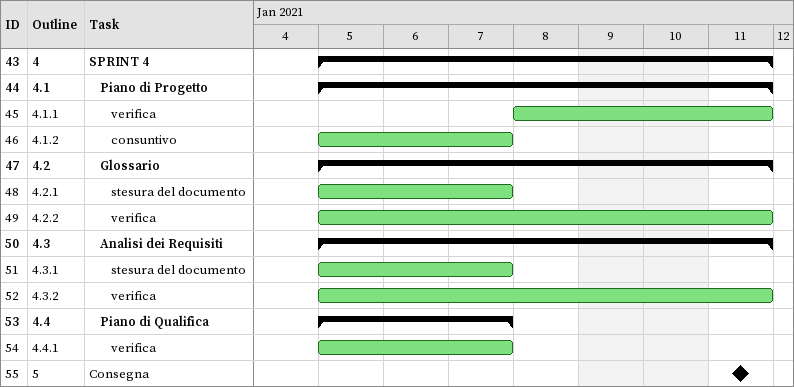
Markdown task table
| ID | WBS | Task | Start | Finish |
|---|---|---|---|---|
| 43 | 4 | **SPRINT 4** | 2021-01-05 | 2021-01-11 |
| 44 | 4.1 | **Piano di Progetto** | 2021-01-05 | 2021-01-11 |
| 45 | 4.1.1 | verifica | 2021-01-08 | 2021-01-11 |
| 46 | 4.1.2 | consuntivo | 2021-01-05 | 2021-01-07 |
| 47 | 4.2 | **Glossario** | 2021-01-05 | 2021-01-11 |
| 48 | 4.2.1 | stesura del documento | 2021-01-05 | 2021-01-07 |
| 49 | 4.2.2 | verifica | 2021-01-05 | 2021-01-11 |
| 50 | 4.3 | **Analisi dei Requisiti** | 2021-01-05 | 2021-01-11 |
| 51 | 4.3.1 | stesura del documento | 2021-01-05 | 2021-01-07 |
| 52 | 4.3.2 | verifica | 2021-01-05 | 2021-01-11 |
| 53 | 4.4 | **Piano di Qualifica** | 2021-01-05 | 2021-01-07 |
| 54 | 4.4.1 | verifica | 2021-01-05 | 2021-01-07 |
| 55 | 5 | Consegna (milestone) | 2021-01-11 | 2021-01-11 |
